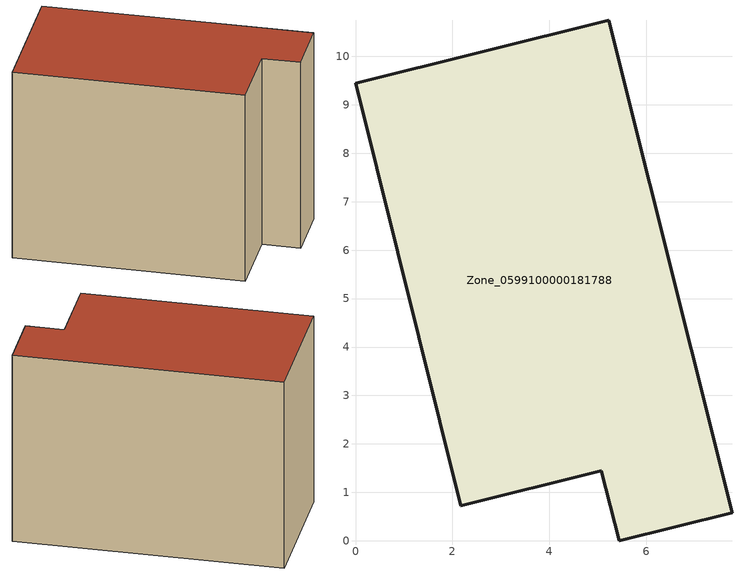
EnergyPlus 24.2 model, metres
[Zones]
Zone_0599100000181788
 floor ground (C_G): 0,9.44 5.23,10.75 7.77,0.58 5.44,0 5.07,1.45 2.17,0.73 z0
 wall outside (C_F): 5.23,10.75 0,9.44 2.17,0.73 5.07,1.45 5.44,0 7.77,0.58 5.23,10.75 z0:7.94
 roof outside (C_R): 7.77,0.58 5.23,10.75 0,9.44 2.17,0.73 5.07,1.45 5.44,0 z7.94
[BUILDING]
Pand.0599100000181788: North Axis=0; Terrain=City; Loads Convergence Tolerance Value=0.04; Temperature Convergence Tolerance Value=0.4; Solar Distribution=FullExterior; Maximum Number of Warmup Days=25; Minimum Number of Warmup Days=1
[Site:Location]
Rotterdam.The.Hague.AP_ZH_NLD Design_Conditions: Latitude=51.96; Longitude=4.45; Time Zone=1; Elevation=-4.5
[SITE:GROUNDTEMPERATURE:BUILDINGSURFACE]
18, 18, 18, 18, 18, 18, 18, 18, 18, 18, 18, 18
[MATERIAL] Thermal Absorptance=0.9; Solar Absorptance=0.7; Visible Absorptance=0.7
Name | Roughness | Thickness | Conductivity | Density | Specific Heat
G.TI.1975-1991 | MediumSmooth | 0.15 | 0.288461 | 540 | 1210
F.TI.1975-1991 | Rough | 0.3 | 0.230769 | 1920 | 840
R.TI.1975-1991 | MediumRough | 0.2 | 0.153846 | 1500 | 1000
[CONSTRUCTION]
C_G: G.TI.1975-1991
C_F: F.TI.1975-1991
C_R: R.TI.1975-1991
[ZONE]
Zone_0599100000181788: Type=1; Multiplier=1; Ceiling Height=Autocalculate; Volume=Autocalculate; Floor Area=autocalculate; Part of Total Floor Area=Yes
[ZONEINFILTRATION:DESIGNFLOWRATE]
Infil_Zone_0599100000181788: Zone or ZoneList or Space or SpaceList=Zone_0599100000181788; Schedule=AlwaysOn; Design Flow Rate Calculation Method=Flow/Area; Flow Rate per Floor Area=0.003; Constant Term Coefficient=1; Temperature Term Coefficient=0; Velocity Term Coefficient=0; Velocity Squared Term Coefficient=0
[HVACTEMPLATE:ZONE:IDEALLOADSAIRSYSTEM]
Zone_0599100000181788: Maximum Heating Supply Air Temperature=50; Minimum Cooling Supply Air Temperature=13; Maximum Heating Supply Air Humidity Ratio=0.0156; Minimum Cooling Supply Air Humidity Ratio=0.0077; Heating Limit=NoLimit; Cooling Limit=NoLimit; Dehumidification Control Type=ConstantSensibleHeatRatio; Cooling Sensible Heat Ratio=0.7; Dehumidification Setpoint=60; Humidification Control Type=None; Humidification Setpoint=30; Outdoor Air Method=None; Outdoor Air Flow Rate per Person=0.00944; Outdoor Air Flow Rate per Zone Floor Area=0; Outdoor Air Flow Rate per Zone=0; Demand Controlled Ventilation Type=None; Outdoor Air Economizer Type=NoEconomizer; Heat Recovery Type=None; Sensible Heat Recovery Effectiveness=0.7; Latent Heat Recovery Effectiveness=0.65
[ZONECONTROL:THERMOSTAT]
ThermostatControl_Zone_0599100000181788: Zone or ZoneList=Zone_0599100000181788; Control Type Schedule=DualSetpointControlType; Control 1=Thermostat_Zone_0599100000181788; Temperature Difference Between Cutout And Setpoint=0
[THERMOSTATSETPOINT:DUALSETPOINT]
Thermostat_Zone_0599100000181788: Heating Setpoint Temperature Schedule=HeatingSetpoint_Zone_0599100000181788; Cooling Setpoint Temperature Schedule=CoolingSetpoint_Zone_0599100000181788
[SCHEDULE:COMPACT]
HeatingSetpoint_Zone_0599100000181788: Through: 12/31, For: AllDays, Until: 24:00, 21
CoolingSetpoint_Zone_0599100000181788: Through: 12/31, For: AllDays, Until: 24:00, 24
DualSetpointControlType: Through: 12/31, For: AllDays, Until: 24:00, 4
AlwaysOn: Through: 12/31, For: AllDays, Until: 24:00, 1
